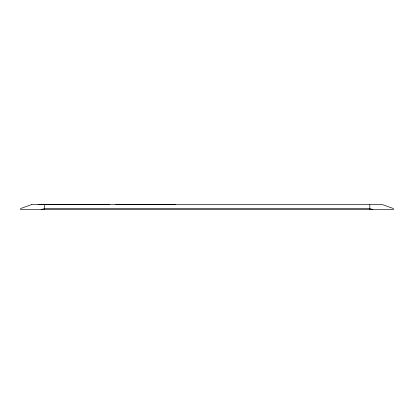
<?xml version="1.0" encoding="UTF-8"?>
<svg xmlns="http://www.w3.org/2000/svg" width="414" height="414" viewBox="0 0 414 414"><rect width="100%" height="100%" fill="white"/><g stroke="black" fill="none" stroke-linecap="round" stroke-linejoin="round"><path stroke-width="0.62" d="M41.374 209.629L44.479 208.496L369.821 208.496L372.817 209.629M41.338 209.629L42.383 209.251M38.212 204.371L109.746 204.371M115.806 204.371L175.355 204.371M371.581 209.251L372.631 209.629M369.821 204.682L369.821 209.629M44.479 204.682L44.479 209.629M31.355 204.682L20.7 208.496L20.7 209.629L393.3 209.629L393.3 208.496L382.645 204.682L31.355 204.682"/></g></svg>
